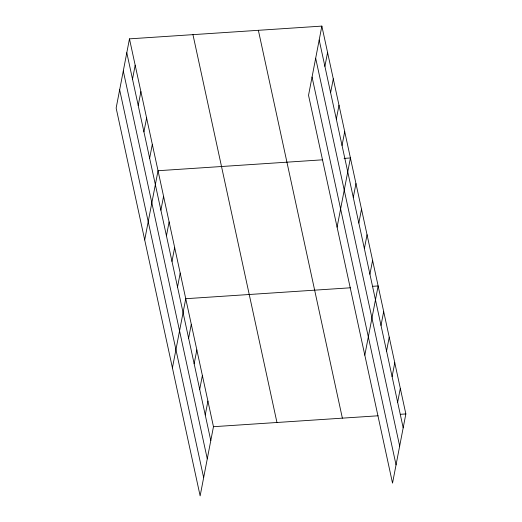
<?xml version="1.0" encoding="UTF-8"?>
<svg xmlns="http://www.w3.org/2000/svg" width="522" height="522" viewBox="0 0 522 522"><rect width="100%" height="100%" fill="white"/><g stroke="black" fill="none" stroke-linecap="round" stroke-linejoin="round"><path stroke-width="0.78" d="M129.469 38.856L116.145 108.061L200.141 495.9L213.465 426.696L129.469 38.856L321.859 26.1L405.855 413.939L392.531 483.144L308.535 95.304L321.859 26.1M132.51 79.116L135.178 65.23M138.219 105.483L140.894 91.604M143.928 131.857L146.604 117.979M149.644 158.231L152.313 144.346M144.698 239.924L158.029 170.72L322.642 159.81M160.9 210.203L163.569 196.318M166.44 235.8L169.115 221.915M171.986 261.398L174.661 247.513M177.526 286.996L180.201 273.11M172.417 367.912L185.747 298.708L350.36 287.798M188.618 338.191L191.287 324.306M194.158 363.788L196.833 349.903M199.704 389.386L202.379 375.501M205.25 414.983L207.919 401.098M324.899 66.359L327.575 52.474M330.609 92.727L333.284 78.848M336.325 119.101L339 105.222M342.034 145.475L344.709 131.59M337.095 227.168L350.419 157.964L344.07 158.388M353.29 197.447L355.965 183.561M358.836 223.044L361.505 209.159M364.376 248.642L367.051 234.756M369.922 274.239L372.597 260.354M364.813 355.156L378.137 285.952L372.584 286.324M381.008 325.434L383.683 311.549M386.554 351.032L389.229 337.147M392.094 376.63L394.769 362.744M397.64 402.227L400.315 388.342M213.465 426.696L378.078 415.786M400.302 414.311L405.855 413.939M319.19 39.985L403.186 427.825M315.673 58.236L399.669 446.082M312.052 77.047L396.048 464.887M258.37 30.309L342.367 418.148M192.957 34.648L276.954 422.487M126.794 52.742L210.79 440.581M123.283 70.992L207.273 458.838M119.655 89.804L203.652 477.643"/></g></svg>
